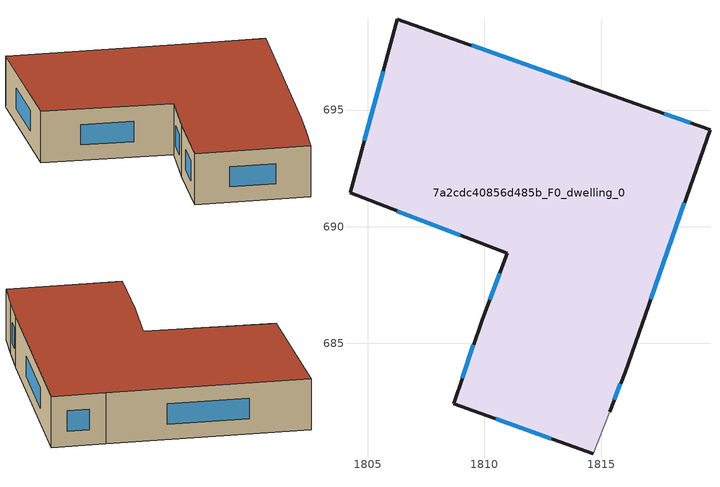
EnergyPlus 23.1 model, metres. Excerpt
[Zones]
7a2cdc40856d485b_F0_dwelling_0
 floor ground (EU_floor_Construction): 1816.86,695.14 1819.67,694.15 1816.03,683.77 1815.37,682.07 1814.66,680.26 1808.68,682.42 1809.9,686.02 1810.99,688.86 1804.24,691.45 1806.27,698.9 z0
 wall outside (EU_wall_Construction): 1815.37,682.07 1816.03,683.77 1819.67,694.15 1816.86,695.14 1806.27,698.9 1804.24,691.45 1810.99,688.86 1809.9,686.02 1808.68,682.42 1814.66,680.26 z0:3
 wall adiabatic (EU_wall_Construction): 1814.66,680.26 1815.37,682.07 z0:3
 window (EU_Window_Construction): 1818.82,694.45 1817.7,694.84 / 1817.12,686.9 1818.57,691.02 / 1815.57,682.58 1815.83,683.26 / 1810.48,681.77 1812.86,680.91 / 1809.53,684.94 1809.05,683.51 / 1810.66,688.01 1810.23,686.88 / 1806.27,690.67 1808.96,689.64 / 1805.66,696.66 1804.85,693.69 / 1813.67,696.27 1809.46,697.77 z0.9:2.1
 roof outside (EU_roof_Construction): 1815.37,682.07 1816.03,683.77 1819.67,694.15 1816.86,695.14 1806.27,698.9 1804.24,691.45 1810.99,688.86 1809.9,686.02 1808.68,682.42 1814.66,680.26 z3
[Building]
EU S2 Campaign: North Axis=0; Terrain=City; Solar Distribution=FullExterior
[Site:Location]
Bologna: Latitude=44.5; Longitude=11.25; Time Zone=1; Elevation=37
[SizingPeriod:WeatherFileDays]
AnnualSizingPeriod: Begin Month=1; Begin Day of Month=1; End Month=12; End Day of Month=31; Day of Week for Start Day=Monday; Use Weather File Daylight Saving Period=No; Use Weather File Rain and Snow Indicators=No
[MATERIAL]
EU_InternalMass_Material: Roughness=MediumRough; Thickness=0.1; Conductivity=1; Density=1800; Specific Heat=900; Thermal Absorptance=0.9; Solar Absorptance=0.7; Visible Absorptance=0.7
[MATERIAL:NOMASS] Roughness=MediumRough; Thermal Absorptance=0.9; Solar Absorptance=0.7; Visible Absorptance=0.7
Name | Thermal Resistance
EU_wall_NoMass | 0.734017
EU_roof_NoMass | 0.658631
EU_floor_NoMass | 0.747526
[WINDOWMATERIAL:SIMPLEGLAZINGSYSTEM]
EU_Window_SimpleGlazing: UFactor=4.06248; Solar Heat Gain Coefficient=0.85; Visible Transmittance=0.85
[CONSTRUCTION]
EU_wall_Construction: EU_wall_NoMass
EU_roof_Construction: EU_roof_NoMass
EU_floor_Construction: EU_floor_NoMass
EU_InternalMass_Construction: EU_InternalMass_Material
EU_Window_Construction: EU_Window_SimpleGlazing
[ZONE]
7a2cdc40856d485b_F0_dwelling_0: Type=1; Multiplier=1; Ceiling Height=autocalculate; Volume=460.504; Floor Area=autocalculate; Part of Total Floor Area=Yes
[INTERNALMASS]
7a2cdc40856d485b_F0_dwelling_0_EU_InternalMass: Construction=EU_InternalMass_Construction; Zone or ZoneList=7a2cdc40856d485b_F0_dwelling_0; Surface Area=153.501
[OTHEREQUIPMENT]
EU_Step8_InternalGain_7a2cdc40856d485b_F0_dwelling_0_f000: Fuel Type=Electricity; Zone or ZoneList or Space or SpaceList=7a2cdc40856d485b_F0_dwelling_0; Schedule=EU_Step8_GainSchedule_7a2cdc40856d485b_F0_dwelling_0_f000; Design Level Calculation Method=Watts/Area; Power per Zone Floor Area=1; Fraction Latent=0; Fraction Radiant=0; Fraction Lost=0; Carbon Dioxide Generation Rate=0; EndUse Subcategory=EU_Step8_InternalGains
[ZONEVENTILATION:DESIGNFLOWRATE]
EU_ConstantAir_7a2cdc40856d485b_F0_dwelling_0: Zone or ZoneList or Space or SpaceList=7a2cdc40856d485b_F0_dwelling_0; Schedule=EU_AlwaysOn; Design Flow Rate Calculation Method=AirChanges/Hour; Air Changes per Hour=0.656562; Ventilation Type=Natural; Fan Pressure Rise=0; Fan Total Efficiency=1; Constant Term Coefficient=1; Temperature Term Coefficient=0; Velocity Term Coefficient=0; Velocity Squared Term Coefficient=0; Minimum Indoor Temperature=-100; Maximum Indoor Temperature=100; Delta Temperature=-100; Minimum Outdoor Temperature=-100; Maximum Outdoor Temperature=100; Maximum Wind Speed=40
[HVACTEMPLATE:THERMOSTAT]
EU_HeatOnly_7a2cdc40856d485b_F0_dwelling_0: Constant Heating Setpoint=20; Constant Cooling Setpoint=50
[HVACTEMPLATE:ZONE:IDEALLOADSAIRSYSTEM]
7a2cdc40856d485b_F0_dwelling_0: Template Thermostat=EU_HeatOnly_7a2cdc40856d485b_F0_dwelling_0; System Availability Schedule=EU_AlwaysOn; Maximum Heating Supply Air Temperature=50; Minimum Cooling Supply Air Temperature=13; Maximum Heating Supply Air Humidity Ratio=0.0156; Minimum Cooling Supply Air Humidity Ratio=0.0077; Heating Limit=NoLimit; Cooling Limit=NoLimit; Heating Availability Schedule=EU_AlwaysOn; Cooling Availability Schedule=EU_CoolingOff; Dehumidification Control Type=ConstantSensibleHeatRatio; Cooling Sensible Heat Ratio=0.7; Dehumidification Setpoint=60; Humidification Control Type=None; Humidification Setpoint=30; Outdoor Air Method=None; Outdoor Air Flow Rate per Person=0.00944; Outdoor Air Flow Rate per Zone Floor Area=0; Outdoor Air Flow Rate per Zone=0; Demand Controlled Ventilation Type=None; Outdoor Air Economizer Type=NoEconomizer; Heat Recovery Type=None; Sensible Heat Recovery Effectiveness=0.7; Latent Heat Recovery Effectiveness=0.65
[SIZING:ZONE]
7a2cdc40856d485b_F0_dwelling_0: Zone Cooling Design Supply Air Temperature Input Method=SupplyAirTemperature; Zone Cooling Design Supply Air Temperature=13; Zone Heating Design Supply Air Temperature Input Method=SupplyAirTemperature; Zone Heating Design Supply Air Temperature=50; Zone Cooling Design Supply Air Humidity Ratio=0.008; Zone Heating Design Supply Air Humidity Ratio=0.008; Cooling Design Air Flow Method=DesignDay; Cooling Design Air Flow Rate=0; Cooling Minimum Air Flow per Zone Floor Area=0.000762; Cooling Minimum Air Flow=0; Cooling Minimum Air Flow Fraction=0.2; Heating Design Air Flow Method=DesignDay; Heating Design Air Flow Rate=0; Heating Maximum Air Flow per Zone Floor Area=0.002032; Heating Maximum Air Flow=0.141576; Heating Maximum Air Flow Fraction=0.3; Account for Dedicated Outdoor Air System=No; Dedicated Outdoor Air System Control Strategy=NeutralSupplyAir; Dedicated Outdoor Air Low Setpoint Temperature for Design=autosize; Dedicated Outdoor Air High Setpoint Temperature for Design=autosize; Zone Load Sizing Method=Sensible Load Only No Latent Load; Zone Latent Cooling Design Supply Air Humidity Ratio Input Method=HumidityRatioDifference; Zone Cooling Design Supply Air Humidity Ratio Difference=0.005; Zone Latent Heating Design Supply Air Humidity Ratio Input Method=HumidityRatioDifference; Zone Humidification Design Supply Air Humidity Ratio Difference=0.005
[SCHEDULE:CONSTANT]
Name | Hourly Value
EU_AlwaysOn | 1
EU_CoolingOff | 0
[SCHEDULE:FILE]
EU_Step8_GainSchedule_7a2cdc40856d485b_F0_dwelling_0_f000: File=../../schedules/7a2cdc40856d485b/7a2cdc40856d485b_F0_dwelling_0_f000_gain.csv; Column Number=1; Rows to Skip at Top=0; Number of Hours of Data=8760; Column Separator=Comma; Interpolate to Timestep=No; Minutes per Item=60; Adjust Schedule for Daylight Savings=Yes
